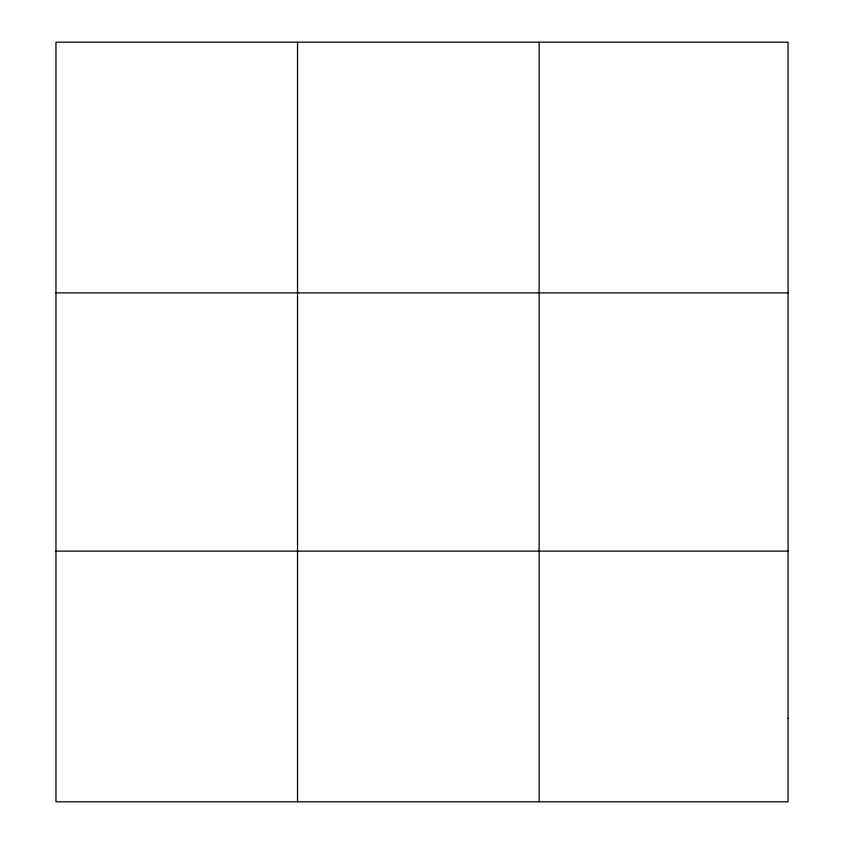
<?xml version="1.0" encoding="UTF-8"?>
<svg xmlns="http://www.w3.org/2000/svg" width="844" height="844" viewBox="0 0 844 844"><rect width="100%" height="100%" fill="white"/><g stroke="black" fill="none" stroke-linecap="round" stroke-linejoin="round"><path stroke-width="1.27" d="M297.542 801.8L297.542 42.2M539.137 801.8L539.137 42.2M55.957 292.868L788.043 292.868M55.957 551.132L788.043 551.132M788.043 718.244L788.043 801.8L55.957 801.8L55.957 42.2L788.043 42.2L788.043 718.244"/></g></svg>
